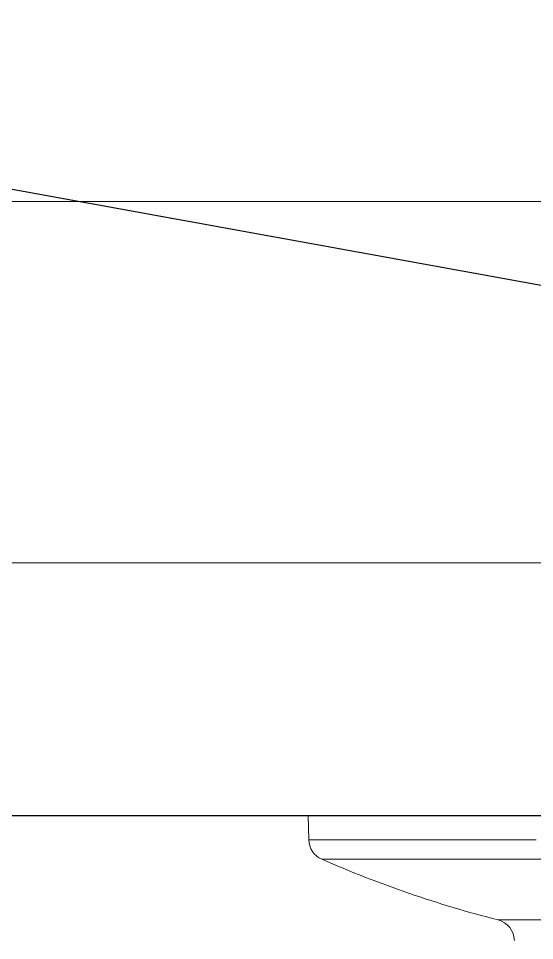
# Model space of a CAD drawing. Header units: millimetres. Extents: x 1573 to 2177, y 1587 to 1932.
# Drawn here: x 1897.0563 to 1897.1099, y 1905.9363 to 1906.0321 of the extents above; entities that cross this region are included whole.
import ezdxf

# ---------------------------------------------------------------- set-up
doc = ezdxf.new("R2010")
doc.units = ezdxf.units.MM
doc.header["$LTSCALE"] = 0.03
doc.layers.add('-HIDRO', color=8, linetype='Continuous')
doc.layers.add('Prumadas_L', color=1, linetype='Continuous')
doc.layers.add('TigreCad', color=2, linetype='Continuous', lineweight=13)

# ---------------------------------------------------------------- blocks, each defined once
blk = doc.blocks.new('27952097s')
at = {"layer": 'TigreCad', "linetype": 'Continuous'}
for p, q in [((17.362, 37.225), (16.298, 37.225)), ((18.248, 37.225), (17.362, 37.225)), ((18.947, 37.225), (18.248, 37.225)), ((19.451, 37.225), (18.947, 37.225)), ((19.755, 37.225), (19.451, 37.225)), ((19.857, 37.225), (19.755, 37.225)), ((16.036, 33.018), (18.219, 33.018)), ((18.219, 33.018), (20.284, 33.018)), ((20.284, 33.018), (22.217, 33.018)), ((22.217, 33.018), (24.007, 33.018)), ((24.007, 33.018), (25.64, 33.018)), ((25.64, 33.018), (27.107, 33.018)), ((27.107, 33.018), (28.399, 33.018)), ((28.399, 33.018), (29.506, 33.018)), ((29.506, 33.018), (30.422, 33.018)), ((30.422, 33.018), (31.14, 33.018)), ((31.14, 33.018), (31.657, 33.018)), ((31.657, 33.018), (31.968, 33.018)), ((31.968, 33.018), (32.072, 33.018)), ((19.38, 31.67), (17.227, 31.67)), ((21.413, 31.67), (19.38, 31.67)), ((23.314, 31.67), (21.413, 31.67)), ((25.071, 31.67), (23.314, 31.67)), ((26.674, 31.67), (25.071, 31.67)), ((28.112, 31.67), (26.674, 31.67)), ((29.377, 31.67), (28.112, 31.67)), ((30.461, 31.67), (29.377, 31.67)), ((31.357, 31.67), (30.461, 31.67)), ((32.06, 31.67), (31.357, 31.67)), ((32.565, 31.67), (32.06, 31.67)), ((32.869, 31.67), (32.565, 31.67)), ((32.971, 31.67), (32.869, 31.67)), ((33, 30), (32.971, 31.67)), ((19.397, 30), (17.242, 30)), ((21.432, 30), (19.397, 30)), ((23.335, 30), (21.432, 30)), ((25.093, 30), (23.335, 30)), ((26.698, 30), (25.093, 30)), ((28.137, 30), (26.698, 30)), ((29.403, 30), (28.137, 30)), ((30.488, 30), (29.403, 30)), ((31.385, 30), (30.488, 30)), ((32.088, 30), (31.385, 30)), ((32.594, 30), (32.088, 30)), ((32.898, 30), (32.594, 30)), ((33, 30), (32.898, 30))]:
    blk.add_line(p, q, dxfattribs=at)
for centre, radius, start, end in [((20.23, 38.678), 1.5, 181, 255.62798), ((0, -40.272), 80, 66.3652, 75.62798), ((31.471, 31.644), 1.5, 1, 66.3652)]:
    blk.add_arc(centre, radius, start, end, dxfattribs=at)

msp = doc.modelspace()

# ---------------------------------------------------------------- linework, layer by layer
at = {"layer": '-HIDRO'}
msp.add_line((1896.270389, 1905.949297), (1898.520389, 1905.949297), dxfattribs=at)
at = {"layer": 'Prumadas_L'}
msp.add_line((1897.141525, 1905.998732), (1895.708717, 1906.258629), dxfattribs=at)
at = {"layer": 'TigreCad', "ltscale": 100}
for p, q in [((1896.439982, 1906.013045), (1897.884338, 1906.013045)), ((1896.439982, 1905.975545), (1897.884338, 1905.975545))]:
    msp.add_line(p, q, dxfattribs=at)

# ---------------------------------------------------------------- block references
at = {"layer": 'TigreCad', "xscale": 0.00149994, "yscale": 0.00149994, "zscale": 0.00149994, "rotation": 180}
msp.add_blockref('27952097s', (1897.135902, 1905.994295), dxfattribs=at)

doc.saveas('drawing.dxf')
